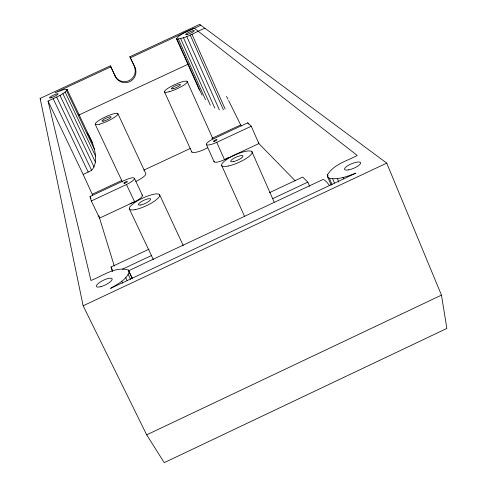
<?xml version="1.0" encoding="UTF-8"?>
<svg xmlns="http://www.w3.org/2000/svg" width="487" height="487" viewBox="0 0 487 487"><rect width="100%" height="100%" fill="white"/><g stroke="black" fill="none" stroke-linecap="round" stroke-linejoin="round"><path stroke-width="0.73" d="M67.042 89.316L67.303 89.864C62.354 95.525 54.532 97.674 48.043 101.095L83.174 174.449L91.623 170.383C98.222 162.64 95.336 151.366 92.341 142.691L67.042 89.316L63.949 89.541L55.08 92.731L110.896 66.822L115.407 76.556A10.805 10.702 -35 0 0 129.67 81.713A10.805 10.702 -35 0 0 135.002 67.456L129.846 56.772L199.7 24.35L386.733 163.121L441.472 295.134L446.865 328.427L164.235 462.65L146.697 434.854L83.137 305.787L40.135 98.417L110.312 65.842L110.896 66.822M130.534 57.703L194.222 28.143L357.251 155.475C347.024 160.941 333.948 164.235 327.532 174.681L327.599 176.805L329.34 178.224C338.404 180.123 347.481 176.251 355.845 173.147L110.561 288.383C117.404 284.055 126.364 280.122 129.128 271.91L128.343 270.029C115.352 266.066 102.611 276.019 90.966 280.475L48.043 101.095M199.457 90.18L176.422 38.631C182.442 31.545 193.029 29.835 200.735 25.117M146.697 434.854L441.472 295.134M176.422 38.631L176.976 39.045C187.038 38.12 195.725 31.765 204.948 28.24M112.394 271.643L111.012 267.016L149.089 249.149M269.494 192.645L302.695 177.061L307.839 182.144L309.647 186.326M122.505 269.153L151.755 255.419M272.598 198.684L307.839 182.144M128.592 270.772L322.802 179.575A63.054 7.567 64.3 0 1 329.37 185.31M83.137 305.787L386.733 163.121M92.682 195.719L92.238 194.27L121.793 180.464M143.781 170.188L190.514 148.358M211.815 138.405L240.681 124.922L241.741 126.005M134.418 178.291A9.764 2.295 -25.2 0 1 126.474 184.53L134.576 201.74L99.561 218.121L91.325 200.961L89.998 196.511L124.678 180.306A9.764 2.295 -25.2 0 1 134.418 178.291L142.429 195.384M206.427 144.639A9.74 2.283 -24.2 0 0 216.739 142.344L224.501 159.663L258.877 143.58L251.249 126.218L247.78 122.785L213.732 138.698A9.74 2.283 -24.2 0 0 206.427 144.639L214.164 161.824M91.325 200.961L126.474 184.53M216.739 142.344L251.249 126.218M78.413 115.236L188.518 64.034M258.177 142.855L295.286 180.902M129.846 56.772L135.002 67.456M87.252 133.109L89.2 136.074L92.341 142.691M110.312 65.842L115.407 76.556M226.571 96.42L227.91 99.135M228.586 100.492L240.681 124.922M121.762 281.249L122.748 283.294M111.012 267.016L112.32 269.719M128.245 274.528L130.546 279.331M89.998 196.511L90.978 198.544M40.135 98.417L40.78 99.756M125.737 277.712L127.058 280.451M53.174 98.715L88.238 172.124M128.343 270.029L132.287 278.266M129.128 271.91L132.08 278.083M62.878 93.656L95.409 162.122M59.98 95.355L94.07 166.968M56.675 97.077L91.623 170.383M66.664 90.813L94.515 149.552M65.155 92.11L95.562 156.181M95.202 124.258L122.407 181.955M129.384 208.953L153.326 259.601M159.626 194.794L183.234 245.558M117.891 113.696L145.771 173.555A12.358 2.91 -25.1 0 1 135.806 181.45M83.174 174.449L92.238 194.27M164.545 91.982L191.817 152.035M221.78 165.708L244.687 216.697M187.154 81.457L212.898 138.838M183.471 37.73L214.791 108.071M180.622 38.576L210.354 105.247M178.406 39.027L205.538 99.792M176.976 39.045L202.081 95.239M191.988 34.26L225.122 109.009M190.253 35.07L223.442 109.861M186.758 36.531L219.345 109.837M251.882 151.615L274.151 202.032M247.78 122.785L248.382 124.161M332.664 178.839L334.459 183.027M329.34 178.224L332.031 184.506M327.532 174.681L328.128 176.075M327.599 176.805L331.184 185.182M337.357 178.583L338.849 182.083M343.11 177.475L343.7 178.875M98.843 215.778L114.262 266.005M228.245 157.636A9.703 2.405 -24.2 0 1 218.572 161.83A9.703 2.405 -24.2 0 1 214.079 161.173M141.869 194.958A9.728 2.417 -25.2 0 1 140.542 198.166A9.728 2.417 -25.2 0 1 132.251 202.738M131.679 202.951A9.728 2.417 -25.2 0 1 130.017 203.511M134.29 66.475A10.751 10.653 -35.1 0 1 128.988 80.665A10.751 10.653 -35.1 0 1 114.792 75.534M207.645 147.762A12.333 2.904 -24.3 0 1 196.352 152.206A12.333 2.904 -24.3 0 1 191.756 151.232M214.195 141.346A1.948 0.457 -24.2 0 0 217.007 139.806A1.948 0.457 -24.2 0 0 214.481 140.372A1.948 0.457 -24.2 0 0 214.195 141.346M124.842 183.185A1.954 0.457 -25.2 0 0 127.338 181.578A1.954 0.457 -25.2 0 0 124.526 182.455A1.954 0.457 -25.2 0 0 124.842 183.185M187.434 34.4A4.736 0.755 -24.2 0 0 194.295 30.833A4.736 0.755 -24.2 0 0 188.244 32.629A4.736 0.755 -24.2 0 0 187.434 34.4M348.649 169.866A8.693 2.496 -22.6 0 0 360.66 162.95A8.693 2.496 -22.6 0 0 348.442 165.294A8.693 2.496 -22.6 0 0 348.649 169.866M100.967 286.63A8.723 2.532 -26.1 0 0 112.162 278.923A8.723 2.532 -26.1 0 0 99.719 282.363A8.723 2.532 -26.1 0 0 100.967 286.63M51.811 97.497A4.754 0.755 -25.2 0 0 58.093 93.851A4.754 0.755 -25.2 0 0 51.439 96.225A4.754 0.755 -25.2 0 0 51.811 97.497M135.209 209.611A16.698 4.225 -25.1 0 0 159.614 196.011A16.698 4.225 -25.1 0 0 138.752 200.133A16.698 4.225 -25.1 0 0 135.209 209.611M140.731 204.984A6.727 1.704 -25.1 0 0 150.586 199.512A6.727 1.704 -25.1 0 0 142.228 201.137A6.727 1.704 -25.1 0 0 140.731 204.984M228.36 166.006A16.661 4.2 -24 0 0 252.15 152.699A16.661 4.2 -24 0 0 230.089 157.392A16.661 4.2 -24 0 0 228.36 166.006M233.383 161.617A6.715 1.692 -24 0 0 243.001 156.26A6.715 1.692 -24 0 0 234.15 158.117A6.715 1.692 -24 0 0 233.383 161.617M99.305 124.234A12.516 2.374 -25 0 0 117.787 114.421A12.516 2.374 -25 0 0 102.574 118.329A12.516 2.374 -25 0 0 99.305 124.234M103.609 121.093A5.04 0.956 -25 0 0 111.073 117.142A5.04 0.956 -25 0 0 104.967 118.694A5.04 0.956 -25 0 0 103.609 121.093M169.068 91.757A12.485 2.362 -24.4 0 0 187.209 82.108A12.485 2.362 -24.4 0 0 171.314 86.333A12.485 2.362 -24.4 0 0 169.068 91.757M173.098 88.75A5.034 0.956 -24.4 0 0 180.427 84.86A5.034 0.956 -24.4 0 0 174.048 86.546A5.034 0.956 -24.4 0 0 173.098 88.75"/></g></svg>
